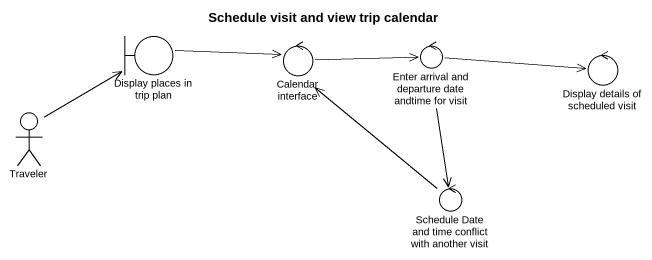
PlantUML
@startuml
title Schedule visit and view trip calendar
boundary "Display places in trip plan" as Display_places_in_trip_plan
control "Calendar interface" as Calendar_interface
control "Enter arrival and departure date andtime for visit" as Enter_arrival_and_departure
control "Display details of scheduled visit" as Display_details_of
actor Traveler
control "Schedule Date and time conflict with another visit" as Schedule_Date_and_time
Display_places_in_trip_plan -right-> Calendar_interface
Calendar_interface -right-> Enter_arrival_and_departure
Enter_arrival_and_departure -right-> Display_details_of
Enter_arrival_and_departure --> Schedule_Date_and_time
Traveler -up-> Display_places_in_trip_plan
Schedule_Date_and_time -up-> Calendar_interface
@enduml
